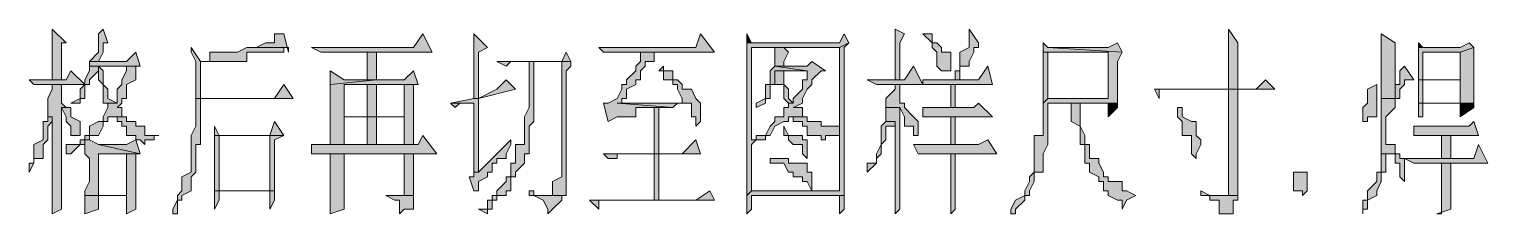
# Model space of a CAD drawing. Header units: millimetres. Extents: x 20 to 821, y 1 to 1134.
# Drawn here: x 710.1 to 766.8, y 540 to 547.2 of the extents above; entities that cross this region are included whole.
import ezdxf

# ---------------------------------------------------------------- set-up
doc = ezdxf.new("R2010")
doc.units = ezdxf.units.MM
doc.layers.add('1', color=7, linetype='Continuous')

msp = doc.modelspace()

# ---------------------------------------------------------------- hatches: boundary and pattern name
h = msp.add_hatch(color=0)
h.dxf.hatch_style = 2
h.paths.add_polyline_path([(711, 547.161732), (711, 545.181732), (711.36, 545.181732), (711.36, 546.621732), (711.54, 546.621732)])
h = msp.add_hatch(color=0)
h.dxf.hatch_style = 2
h.paths.add_polyline_path([(712.98, 547.161732), (712.8, 546.981732), (712.8, 546.261732), (712.44, 545.901732), (712.8, 545.901732), (712.98, 546.261732), (712.98, 546.621732), (713.16, 546.621732)])
h = msp.add_hatch(color=0)
h.dxf.hatch_style = 2
h.paths.add_polyline_path([(743.76, 547.161732), (743.76, 545.181732), (743.94, 545.181732), (743.94, 546.621732), (744.12, 546.981732)])
h = msp.add_hatch(color=0)
h.dxf.hatch_style = 2
h.paths.add_polyline_path([(746.64, 547.161732), (746.64, 546.441732), (746.28, 546.261732), (746.28, 545.541732), (746.1, 545.541732), (746.1, 545.181732), (746.28, 545.181732), (746.28, 545.721732), (746.64, 545.721732), (746.64, 545.901732), (746.82, 546.261732), (746.82, 546.441732), (747, 546.441732), (747, 546.621732)])
h = msp.add_hatch(color=0)
h.dxf.hatch_style = 2
h.paths.add_polyline_path([(756.72, 547.161732), (756.72, 544.821732), (757.08, 544.821732), (757.08, 546.621732)])
h = msp.add_hatch(color=0)
h.dxf.hatch_style = 2
h.paths.add_polyline_path([(720, 546.981732), (719.64, 546.981732), (719.64, 546.621732), (719.28, 546.621732), (718.92, 546.441732), (718.56, 546.441732), (720, 546.441732), (720.18, 546.441732), (720.18, 546.261732)])
h = msp.add_hatch(color=0)
h.dxf.hatch_style = 2
h.paths.add_polyline_path([(725.4, 546.981732), (725.04, 546.441732), (721.08, 546.441732), (721.44, 546.261732), (725.76, 546.261732)])
h = msp.add_hatch(color=0)
h.dxf.hatch_style = 2
h.paths.add_polyline_path([(727.38, 546.981732), (727.38, 544.461732), (727.56, 544.461732), (727.56, 546.261732), (727.92, 546.441732)])
h = msp.add_hatch(color=0)
h.dxf.hatch_style = 2
h.paths.add_polyline_path([(736.2, 546.981732), (736.02, 546.441732), (732.24, 546.441732), (732.42, 546.261732), (736.74, 546.261732)])
h = msp.add_hatch(color=0)
h.dxf.hatch_style = 2
h.paths.add_polyline_path([(738, 546.981732), (738, 546.621732), (738.18, 546.621732)])
h = msp.add_hatch(color=0)
h.dxf.hatch_style = 2
h.paths.add_polyline_path([(741.78, 546.981732), (741.6, 546.621732), (738, 546.621732), (738, 546.441732), (738, 540.681732), (738.18, 540.861732), (738.18, 542.661732), (738.36, 542.841732), (738.18, 542.841732), (738.18, 546.441732), (741.6, 546.441732), (741.96, 546.621732)])
h = msp.add_hatch(color=0)
h.dxf.hatch_style = 2
h.paths.add_polyline_path([(741.96, 546.621732), (741.6, 546.441732), (741.6, 540.861732), (738.18, 540.861732), (738, 540.681732), (738, 539.961732), (738.18, 540.141732), (738.18, 540.681732), (741.6, 540.681732), (741.78, 540.681732), (741.78, 540.861732), (741.78, 546.441732)])
h = msp.add_hatch(color=0)
h.dxf.hatch_style = 2
h.paths.add_polyline_path([(744.84, 546.981732), (745.2, 546.621732), (745.2, 546.441732), (745.38, 546.261732), (745.38, 545.721732), (745.56, 545.541732), (745.92, 545.541732), (745.92, 545.721732), (745.92, 546.261732), (745.56, 546.261732), (745.56, 546.441732), (745.38, 546.621732), (745.2, 546.621732), (745.2, 546.981732)])
h = msp.add_hatch(color=0)
h.dxf.hatch_style = 2
h.paths.add_polyline_path([(749.52, 546.621732), (749.52, 546.261732), (752.04, 546.261732), (752.04, 544.461732), (749.7, 544.461732), (749.52, 544.281732), (749.52, 543.021732), (749.16, 543.021732), (749.16, 541.581732), (748.98, 541.401732), (748.98, 541.221732), (748.8, 540.861732), (748.8, 540.681732), (748.44, 540.501732), (748.26, 540.141732), (748.26, 539.961732), (748.44, 539.961732), (748.44, 540.141732), (748.8, 540.501732), (748.8, 540.681732), (748.98, 540.681732), (748.98, 540.861732), (749.16, 541.221732), (749.16, 541.581732), (749.52, 541.581732), (749.52, 542.301732), (749.7, 542.661732), (749.7, 544.281732), (750.6, 544.281732), (752.4, 544.281732), (752.4, 544.461732), (752.4, 545.901732), (752.58, 546.261732), (749.7, 546.441732)])
h = msp.add_hatch(color=0)
h.dxf.hatch_style = 2
h.paths.add_polyline_path([(752.4, 546.621732), (752.04, 546.441732), (749.7, 546.441732), (752.58, 546.261732)])
h = msp.add_hatch(color=0)
h.dxf.hatch_style = 2
h.paths.add_polyline_path([(762.66, 546.981732), (762.66, 544.461732), (763.2, 544.461732), (763.2, 546.621732)])
h = msp.add_hatch(color=0)
h.dxf.hatch_style = 2
h.paths.add_polyline_path([(764.1, 546.621732), (764.1, 546.441732), (764.28, 546.441732)])
h = msp.add_hatch(color=0)
h.dxf.hatch_style = 2
h.paths.add_polyline_path([(766.08, 546.621732), (765.72, 546.441732), (764.1, 546.441732), (764.1, 546.261732), (764.1, 545.181732), (764.28, 545.181732), (764.28, 546.261732), (765.72, 546.261732), (766.26, 546.441732)])
h = msp.add_hatch(color=0)
h.dxf.hatch_style = 2
h.paths.add_polyline_path([(714.24, 546.261732), (713.88, 545.901732), (712.44, 545.901732), (712.44, 545.721732), (712.8, 545.721732), (712.8, 545.541732), (712.8, 545.181732), (712.98, 545.001732), (712.98, 544.281732), (713.52, 544.281732), (713.16, 544.461732), (713.16, 544.821732), (712.98, 545.001732), (712.98, 545.541732), (712.8, 545.721732), (713.88, 545.721732), (714.42, 545.721732)])
h = msp.add_hatch(color=0)
h.dxf.hatch_style = 2
h.paths.add_polyline_path([(716.4, 546.441732), (716.4, 546.261732), (716.58, 545.901732), (716.58, 544.461732), (716.76, 544.461732), (716.76, 545.901732), (717.12, 545.901732), (718.2, 545.901732), (716.76, 545.901732)])
h = msp.add_hatch(color=0)
h.dxf.hatch_style = 2
h.paths.add_polyline_path([(718.56, 546.441732), (718.2, 546.261732), (717.12, 546.261732), (717.12, 545.901732), (716.76, 545.901732), (718.2, 545.901732), (718.56, 545.901732), (718.56, 546.261732), (719.46, 546.261732), (719.64, 546.261732), (720, 546.261732), (720, 546.441732)])
h = msp.add_hatch(color=0)
h.dxf.hatch_style = 2
h.paths.add_polyline_path([(723.6, 546.261732), (723.24, 546.261732), (723.24, 545.181732), (722.34, 545.181732), (723.6, 545.181732)])
h = msp.add_hatch(color=0)
h.dxf.hatch_style = 2
h.paths.add_polyline_path([(730.98, 546.261732), (730.8, 545.901732), (728.28, 545.901732), (728.64, 545.721732), (728.82, 545.901732), (731.16, 545.901732)])
h = msp.add_hatch(color=0)
h.dxf.hatch_style = 2
h.paths.add_polyline_path([(734.4, 546.261732), (733.86, 546.261732), (733.86, 545.901732), (733.68, 545.721732), (733.68, 545.541732), (733.32, 545.181732), (733.32, 545.001732), (733.14, 545.001732), (733.14, 544.821732), (732.96, 544.461732), (732.6, 544.281732), (732.42, 544.281732), (732.6, 543.561732), (732.96, 543.741732), (733.68, 543.741732), (733.68, 544.101732), (735.12, 544.101732), (732.96, 544.281732), (733.14, 544.281732), (733.14, 544.461732), (733.32, 544.461732), (733.32, 544.821732), (733.68, 545.001732), (733.68, 545.181732), (733.86, 545.181732), (733.86, 545.541732), (734.04, 545.721732), (734.04, 545.901732), (734.4, 545.901732)])
h = msp.add_hatch(color=0)
h.dxf.hatch_style = 2
h.paths.add_polyline_path([(739.44, 546.441732), (739.08, 546.441732), (739.08, 546.261732), (739.08, 545.721732), (739.44, 545.721732), (739.44, 545.901732), (739.62, 546.261732)])
h = msp.add_hatch(color=0)
h.dxf.hatch_style = 2
h.paths.add_polyline_path([(749.52, 546.261732), (749.52, 544.281732), (749.7, 544.461732), (749.7, 546.261732), (752.04, 546.261732)])
h = msp.add_hatch(color=0)
h.dxf.hatch_style = 2
h.paths.add_polyline_path([(766.26, 546.441732), (765.72, 546.261732), (765.72, 545.181732), (764.28, 545.181732), (764.1, 545.181732), (765.72, 545.181732), (765.72, 544.281732), (764.28, 544.281732), (764.1, 544.281732), (764.1, 544.101732), (764.1, 543.741732), (764.28, 543.741732), (764.28, 544.281732), (765.72, 544.281732), (766.26, 544.281732), (766.26, 544.461732), (766.26, 545.901732), (766.26, 546.261732)])
h = msp.add_hatch(color=0)
h.dxf.hatch_style = 2
h.paths.add_polyline_path([(711.72, 545.541732), (711.54, 545.181732), (710.1, 545.181732), (710.28, 545.001732), (712.26, 545.001732)])
h = msp.add_hatch(color=0)
h.dxf.hatch_style = 2
h.paths.add_polyline_path([(714.42, 545.721732), (713.88, 545.721732), (713.88, 545.541732), (713.7, 545.181732), (713.7, 545.001732), (713.52, 544.821732), (713.52, 544.281732), (712.98, 544.281732), (713.16, 544.281732), (713.16, 544.101732), (712.98, 543.741732), (712.98, 543.561732), (712.8, 543.561732), (712.44, 543.381732), (712.44, 543.021732), (712.26, 543.021732), (712.26, 542.841732), (712.08, 542.841732), (712.08, 542.661732), (711.72, 542.661732), (711.54, 542.661732), (711.54, 542.301732), (711.72, 542.301732), (712.08, 542.661732), (712.26, 542.661732), (712.26, 542.841732), (712.44, 542.841732), (712.44, 543.021732), (712.8, 543.021732), (712.98, 543.381732), (712.98, 543.561732), (713.16, 543.561732), (713.16, 543.741732), (713.52, 543.741732), (713.7, 543.741732), (713.7, 544.101732), (713.52, 544.101732), (713.7, 544.281732), (713.7, 544.461732), (713.88, 544.461732), (713.88, 545.001732), (714.24, 545.181732), (714.24, 545.721732)])
h = msp.add_hatch(color=0)
h.dxf.hatch_style = 2
h.paths.add_polyline_path([(712.44, 545.721732), (712.44, 545.541732), (712.26, 545.181732), (712.26, 545.001732), (712.08, 544.821732), (712.08, 544.461732), (711.72, 544.281732), (712.08, 544.281732), (712.08, 544.461732), (712.26, 544.461732), (712.26, 544.821732), (712.26, 545.001732), (712.44, 545.001732), (712.44, 545.181732), (712.8, 545.541732), (712.8, 545.721732)])
h = msp.add_hatch(color=0)
h.dxf.hatch_style = 2
h.paths.add_polyline_path([(721.8, 545.541732), (721.8, 545.001732), (723.6, 545.181732), (722.34, 545.181732)])
h = msp.add_hatch(color=0)
h.dxf.hatch_style = 2
h.paths.add_polyline_path([(725.04, 545.541732), (724.68, 545.181732), (723.6, 545.181732), (721.8, 545.001732), (721.8, 542.661732), (722.34, 542.661732), (722.34, 543.741732), (723.24, 543.741732), (724.68, 543.741732), (722.34, 543.741732), (722.34, 545.001732), (723.24, 545.001732), (725.22, 545.001732)])
h = msp.add_hatch(color=0)
h.dxf.hatch_style = 2
h.paths.add_polyline_path([(729.72, 545.901732), (729.54, 545.901732), (729.54, 545.721732), (729.54, 544.101732), (729.36, 543.741732), (729.36, 542.661732), (729, 542.661732), (729, 542.121732), (729, 541.941732), (728.82, 541.941732), (728.82, 541.581732), (728.82, 541.401732), (728.64, 541.401732), (728.64, 541.221732), (728.28, 540.861732), (728.28, 540.681732), (728.1, 540.681732), (728.1, 540.501732), (727.92, 540.501732), (727.92, 540.141732), (727.56, 540.141732), (727.92, 539.961732), (727.92, 540.141732), (728.1, 540.141732), (728.1, 540.501732), (728.28, 540.501732), (728.28, 540.681732), (728.64, 540.681732), (728.64, 540.861732), (728.82, 540.861732), (728.82, 541.401732), (729, 541.401732), (729, 541.581732), (729.36, 541.941732), (729.36, 542.301732), (729.54, 542.301732), (729.54, 543.381732), (729.72, 543.561732)])
h = msp.add_hatch(color=0)
h.dxf.hatch_style = 2
h.paths.add_polyline_path([(731.16, 545.901732), (730.8, 545.901732), (730.8, 545.721732), (730.8, 541.941732), (730.8, 541.581732), (730.8, 541.401732), (730.44, 541.221732), (730.44, 540.681732), (730.26, 540.681732), (730.98, 540.681732), (730.98, 540.861732), (730.98, 545.541732), (731.16, 545.721732)])
h = msp.add_hatch(color=0)
h.dxf.hatch_style = 2
h.paths.add_polyline_path([(734.76, 545.721732), (734.58, 545.541732), (734.76, 545.541732), (734.76, 545.181732), (735.12, 545.181732), (735.12, 545.001732), (735.3, 545.001732), (735.3, 544.821732), (735.48, 544.461732), (735.48, 544.281732), (735.3, 544.281732), (734.04, 544.281732), (735.84, 544.281732), (735.84, 544.101732), (735.84, 543.741732), (736.02, 543.741732), (736.02, 543.381732), (736.2, 543.561732), (736.2, 544.281732), (736.02, 544.461732), (735.84, 544.821732), (735.48, 544.821732), (735.48, 545.001732), (735.3, 545.181732), (735.12, 545.181732), (735.12, 545.541732), (734.76, 545.541732)])
h = msp.add_hatch(color=0)
h.dxf.hatch_style = 2
h.paths.add_polyline_path([(740.52, 545.901732), (740.34, 545.721732), (739.08, 545.721732), (740.34, 545.541732), (740.34, 545.181732), (740.16, 545.181732), (740.16, 544.821732), (739.8, 544.461732), (739.8, 544.281732), (739.62, 544.281732), (739.62, 544.101732), (739.44, 544.101732), (739.44, 543.741732), (739.08, 543.741732), (739.08, 543.561732), (738.9, 543.381732), (738.72, 543.021732), (738.36, 543.021732), (738.36, 542.841732), (738.18, 542.841732), (738.36, 542.841732), (738.72, 542.841732), (738.72, 543.021732), (738.9, 543.021732), (739.08, 543.381732), (739.44, 543.561732), (739.62, 543.561732), (739.62, 543.741732), (740.16, 543.741732), (740.16, 544.101732), (739.8, 544.101732), (740.16, 544.281732), (740.16, 544.461732), (740.34, 544.821732), (740.52, 545.001732), (740.52, 545.181732), (740.88, 545.541732), (741.06, 545.541732)])
h = msp.add_hatch(color=0)
h.dxf.hatch_style = 2
h.paths.add_polyline_path([(739.08, 545.721732), (738.9, 545.541732), (738.9, 545.001732), (738.72, 545.001732), (738.72, 544.461732), (738.36, 544.281732), (738.36, 544.101732), (738.72, 544.281732), (738.72, 544.461732), (738.9, 544.461732), (738.9, 545.001732), (739.08, 545.001732), (739.08, 545.541732), (739.44, 545.541732), (740.34, 545.541732)])
h = msp.add_hatch(color=0)
h.dxf.hatch_style = 2
h.paths.add_polyline_path([(739.44, 545.541732), (739.08, 545.541732), (739.08, 545.181732), (739.08, 545.001732), (739.44, 545.001732), (739.44, 544.461732), (739.62, 544.281732), (739.8, 544.281732), (739.62, 544.461732), (739.62, 544.821732), (739.44, 545.001732)])
h = msp.add_hatch(color=0)
h.dxf.hatch_style = 2
h.paths.add_polyline_path([(744.48, 545.721732), (744.12, 545.181732), (742.68, 545.181732), (743.04, 545.001732), (744.84, 545.001732)])
h = msp.add_hatch(color=0)
h.dxf.hatch_style = 2
h.paths.add_polyline_path([(747.36, 545.721732), (747, 545.181732), (744.84, 545.181732), (744.84, 545.001732), (747.54, 545.001732)])
h = msp.add_hatch(color=0)
h.dxf.hatch_style = 2
h.paths.add_polyline_path([(763.56, 545.721732), (763.38, 545.541732), (763.38, 545.001732), (763.2, 545.001732), (763.2, 544.461732), (762.66, 544.461732), (762.66, 542.301732), (762.84, 542.301732), (763.2, 542.301732), (763.2, 542.121732), (763.2, 541.941732), (763.38, 541.941732), (763.38, 541.401732), (763.56, 541.221732), (763.56, 542.121732), (763.38, 542.121732), (763.38, 542.301732), (763.2, 542.301732), (763.2, 542.661732), (762.84, 542.661732), (762.84, 543.741732), (763.2, 544.101732), (763.2, 544.461732), (763.38, 544.461732), (763.38, 544.821732), (763.56, 545.001732), (763.56, 545.181732), (763.92, 545.181732)])
h = msp.add_hatch(color=0)
h.dxf.hatch_style = 2
h.paths.add_polyline_path([(711.36, 545.001732), (711, 545.001732), (711, 544.821732), (710.82, 544.461732), (710.82, 543.741732), (711, 543.741732), (711, 540.861732), (711, 539.961732), (711.36, 540.141732), (711.36, 544.101732), (711.54, 544.101732), (711.36, 544.281732)])
h = msp.add_hatch(color=0)
h.dxf.hatch_style = 2
h.paths.add_polyline_path([(720, 545.001732), (719.64, 544.461732), (716.58, 544.461732), (716.58, 544.281732), (716.58, 543.381732), (716.4, 543.021732), (716.4, 541.581732), (716.04, 541.401732), (716.04, 541.221732), (716.04, 540.861732), (715.86, 540.681732), (715.86, 540.501732), (715.68, 540.141732), (715.68, 539.961732), (715.86, 539.961732), (715.86, 540.501732), (716.04, 540.501732), (716.04, 540.681732), (716.4, 540.861732), (716.4, 541.401732), (716.58, 541.581732), (716.58, 542.661732), (716.76, 542.661732), (716.76, 544.461732), (720.36, 544.461732)])
h = msp.add_hatch(color=0)
h.dxf.hatch_style = 2
h.paths.add_polyline_path([(725.22, 545.001732), (724.68, 545.001732), (724.68, 543.741732), (722.34, 543.741732), (724.68, 543.741732), (724.68, 542.661732), (723.6, 542.661732), (721.8, 542.661732), (725.04, 542.661732), (725.04, 545.001732)])
h = msp.add_hatch(color=0)
h.dxf.hatch_style = 2
h.paths.add_polyline_path([(723.24, 543.741732), (723.6, 543.741732), (723.6, 545.001732), (723.24, 545.001732)])
h = msp.add_hatch(color=0)
h.dxf.hatch_style = 2
h.paths.add_polyline_path([(728.64, 545.181732), (728.28, 544.821732), (727.56, 544.461732), (727.38, 544.461732), (726.48, 544.281732), (727.38, 544.281732), (727.38, 541.941732), (727.38, 541.581732), (727.56, 541.581732), (727.56, 544.461732), (729, 544.821732)])
h = msp.add_hatch(color=0)
h.dxf.hatch_style = 2
h.paths.add_polyline_path([(743.94, 545.001732), (743.76, 545.001732), (743.76, 544.821732), (743.4, 544.461732), (743.4, 544.101732), (743.94, 544.101732), (744.12, 543.741732), (744.12, 543.381732), (744.48, 543.381732), (744.48, 543.021732), (744.66, 543.021732), (744.66, 543.561732), (744.48, 543.741732), (744.12, 544.101732), (744.12, 544.281732), (743.94, 544.281732)])
h = msp.add_hatch(color=0)
h.dxf.hatch_style = 2
h.paths.add_polyline_path([(745.92, 544.101732), (746.1, 544.101732), (746.1, 545.001732), (745.92, 545.001732)])
h = msp.add_hatch(color=0)
h.dxf.hatch_style = 2
h.paths.add_polyline_path([(758.16, 545.181732), (757.8, 544.821732), (753.84, 544.821732), (754.02, 544.461732), (754.02, 544.821732), (754.2, 544.821732), (758.52, 544.821732)])
h = msp.add_hatch(color=0)
h.dxf.hatch_style = 2
h.paths.add_polyline_path([(762.48, 545.001732), (762.12, 544.821732), (762.12, 544.281732), (761.94, 544.101732), (761.94, 543.561732), (762.12, 543.561732), (762.12, 543.741732), (762.48, 543.741732)])
h = msp.add_hatch(color=0)
h.dxf.hatch_style = 2
h.paths.add_polyline_path([(764.1, 545.181732), (764.1, 544.281732), (764.28, 544.281732), (764.28, 545.181732), (765.72, 545.181732)])
h = msp.add_hatch(color=0)
h.dxf.hatch_style = 2
h.paths.add_polyline_path([(757.08, 544.821732), (756.72, 544.821732), (756.72, 541.221732), (756.72, 540.681732), (756.36, 540.681732), (757.08, 540.681732)])
h = msp.add_hatch(color=0)
h.dxf.hatch_style = 2
h.paths.add_polyline_path([(711.54, 544.101732), (711.36, 544.101732), (711.54, 543.741732), (711.54, 543.561732), (711.72, 543.381732), (711.72, 543.021732), (712.08, 543.021732), (712.08, 543.561732), (711.72, 543.741732), (711.72, 544.101732)])
h = msp.add_hatch(color=0)
h.dxf.hatch_style = 2
h.paths.add_polyline_path([(726.48, 544.281732), (726.66, 544.101732), (726.84, 544.281732), (727.38, 544.281732)])
h = msp.add_hatch(color=0)
h.dxf.hatch_style = 2
h.paths.add_polyline_path([(734.04, 544.281732), (732.96, 544.281732), (735.12, 544.101732), (735.3, 544.281732), (735.84, 544.281732)])
h = msp.add_hatch(color=0)
h.dxf.hatch_style = 2
h.paths.add_polyline_path([(734.4, 542.301732), (734.58, 542.301732), (734.58, 544.101732), (734.4, 544.101732)])
h = msp.add_hatch(color=0)
h.dxf.hatch_style = 2
h.paths.add_polyline_path([(743.4, 544.101732), (743.4, 543.561732), (743.76, 543.561732), (743.76, 539.961732), (743.94, 540.141732), (743.94, 544.101732)])
h = msp.add_hatch(color=0)
h.dxf.hatch_style = 2
h.paths.add_polyline_path([(747, 544.281732), (746.82, 544.101732), (744.84, 544.101732), (744.84, 543.741732), (747.54, 543.741732)])
h = msp.add_hatch(color=0)
h.dxf.hatch_style = 2
h.paths.add_polyline_path([(750.96, 544.281732), (750.6, 544.281732), (750.6, 544.101732), (750.6, 543.561732), (750.96, 543.381732), (750.96, 542.661732), (751.14, 542.661732), (751.14, 541.941732), (751.32, 541.941732), (751.32, 541.581732), (751.68, 541.401732), (751.68, 541.221732), (751.86, 541.221732), (751.86, 540.861732), (752.04, 540.861732), (752.04, 540.681732), (752.4, 540.501732), (752.58, 540.501732), (752.58, 540.141732), (752.76, 540.501732), (753.12, 540.681732), (752.76, 540.861732), (752.58, 540.861732), (752.58, 541.221732), (752.04, 541.221732), (752.04, 541.401732), (751.86, 541.401732), (751.86, 541.581732), (751.68, 541.941732), (751.68, 542.121732), (751.32, 542.121732), (751.32, 542.661732), (751.14, 542.661732), (751.14, 543.021732), (750.96, 543.381732)])
h = msp.add_hatch(color=0)
h.dxf.hatch_style = 2
h.paths.add_polyline_path([(752.4, 544.281732), (752.04, 544.281732), (752.04, 543.741732), (752.4, 544.101732)])
h = msp.add_hatch(color=0)
h.dxf.hatch_style = 2
h.paths.add_polyline_path([(754.74, 544.101732), (754.74, 543.741732), (754.92, 543.561732), (754.92, 543.021732), (755.28, 543.021732), (755.28, 542.301732), (755.46, 542.121732), (755.46, 542.301732), (755.64, 542.661732), (755.64, 542.841732), (755.46, 543.021732), (755.46, 543.561732), (755.28, 543.561732), (754.92, 543.741732), (754.92, 544.101732)])
h = msp.add_hatch(color=0)
h.dxf.hatch_style = 2
h.paths.add_polyline_path([(766.26, 544.281732), (765.72, 544.281732), (765.72, 543.741732), (766.26, 544.101732)])
h = msp.add_hatch(color=0)
h.dxf.hatch_style = 2
h.paths.add_polyline_path([(710.82, 543.741732), (710.82, 543.561732), (710.64, 543.561732), (710.64, 542.841732), (710.28, 542.661732), (710.28, 541.941732), (710.1, 541.941732), (710.1, 541.581732), (710.28, 541.941732), (710.28, 542.121732), (710.64, 542.121732), (710.64, 542.661732), (710.82, 542.841732), (710.82, 543.021732), (710.82, 543.381732), (711, 543.561732), (711, 543.741732)])
h = msp.add_hatch(color=0)
h.dxf.hatch_style = 2
h.paths.add_polyline_path([(713.7, 543.741732), (713.52, 543.741732), (713.52, 543.561732), (713.7, 543.561732), (713.7, 543.381732), (713.88, 543.381732), (713.88, 543.021732), (714.24, 543.021732), (714.24, 542.841732), (714.42, 542.841732), (714.6, 542.661732), (714.6, 542.841732), (714.96, 542.841732), (714.96, 543.021732), (715.14, 543.021732), (714.6, 543.021732), (714.6, 543.381732), (714.42, 543.381732), (714.24, 543.381732), (714.24, 543.561732), (713.88, 543.561732), (713.88, 543.741732)])
h = msp.add_hatch(color=0)
h.dxf.hatch_style = 2
h.paths.add_polyline_path([(717.3, 543.381732), (717.3, 543.021732), (719.46, 543.021732), (719.46, 540.861732), (717.48, 540.861732), (717.3, 540.861732), (717.3, 540.681732), (717.3, 540.141732), (717.48, 540.501732), (717.48, 540.861732), (719.46, 540.861732), (719.64, 540.861732), (719.64, 541.221732), (719.64, 542.841732), (720, 543.021732), (717.48, 543.021732)])
h = msp.add_hatch(color=0)
h.dxf.hatch_style = 2
h.paths.add_polyline_path([(719.64, 543.561732), (719.46, 543.021732), (717.48, 543.021732), (720, 543.021732)])
h = msp.add_hatch(color=0)
h.dxf.hatch_style = 2
h.paths.add_polyline_path([(723.24, 542.661732), (723.6, 542.661732), (723.6, 543.741732), (723.24, 543.741732)])
h = msp.add_hatch(color=0)
h.dxf.hatch_style = 2
h.paths.add_polyline_path([(739.44, 543.381732), (739.44, 543.021732), (739.62, 543.021732), (739.62, 542.841732), (739.8, 542.661732), (740.16, 542.661732), (740.16, 542.301732), (740.34, 542.121732), (740.34, 542.841732), (740.16, 542.841732), (740.16, 543.021732), (739.8, 543.021732), (739.62, 543.021732)])
h = msp.add_hatch(color=0)
h.dxf.hatch_style = 2
h.paths.add_polyline_path([(740.16, 543.741732), (739.8, 543.741732), (739.8, 543.561732), (740.16, 543.561732), (740.16, 543.381732), (740.34, 543.381732), (740.34, 543.021732), (740.88, 543.021732), (740.88, 542.841732), (741.06, 542.841732), (741.06, 543.021732), (741.6, 543.021732), (741.6, 543.381732), (740.88, 543.381732), (740.88, 543.561732), (740.34, 543.561732), (740.34, 543.741732)])
h = msp.add_hatch(color=0)
h.dxf.hatch_style = 2
h.paths.add_polyline_path([(743.4, 543.561732), (743.22, 543.381732), (743.22, 542.661732), (743.04, 542.301732), (743.04, 541.941732), (742.68, 541.941732), (742.68, 541.581732), (743.04, 541.941732), (743.04, 542.121732), (743.22, 542.301732), (743.22, 542.661732), (743.4, 542.841732), (743.4, 543.381732), (743.76, 543.381732), (743.76, 543.561732)])
h = msp.add_hatch(color=0)
h.dxf.hatch_style = 2
h.paths.add_polyline_path([(745.92, 542.661732), (746.1, 542.661732), (746.1, 543.741732), (745.92, 543.741732)])
h = msp.add_hatch(color=0)
h.dxf.hatch_style = 2
h.paths.add_polyline_path([(766.26, 543.561732), (766.08, 543.381732), (763.92, 543.381732), (763.92, 543.021732), (766.44, 543.021732)])
h = msp.add_hatch(color=0)
h.dxf.hatch_style = 2
h.paths.add_polyline_path([(712.44, 542.841732), (712.26, 542.841732), (712.26, 542.661732), (712.26, 542.301732), (712.44, 542.121732), (712.44, 541.221732), (712.26, 540.861732), (712.26, 540.681732), (712.8, 540.681732), (712.8, 542.301732), (713.88, 542.301732), (714.42, 542.301732), (712.8, 542.661732)])
h = msp.add_hatch(color=0)
h.dxf.hatch_style = 2
h.paths.add_polyline_path([(714.24, 542.841732), (713.88, 542.661732), (712.8, 542.661732), (714.42, 542.301732)])
h = msp.add_hatch(color=0)
h.dxf.hatch_style = 2
h.paths.add_polyline_path([(717.3, 543.021732), (717.3, 540.861732), (717.48, 540.861732), (717.48, 543.021732), (719.46, 543.021732)])
h = msp.add_hatch(color=0)
h.dxf.hatch_style = 2
h.paths.add_polyline_path([(725.4, 543.021732), (725.22, 542.661732), (721.08, 542.661732), (721.08, 542.301732), (725.94, 542.301732)])
h = msp.add_hatch(color=0)
h.dxf.hatch_style = 2
h.paths.add_polyline_path([(728.82, 542.841732), (727.56, 541.581732), (727.38, 541.581732), (727.38, 541.401732), (727.2, 541.401732), (727.38, 540.861732), (727.56, 540.861732), (727.56, 541.221732), (727.92, 541.401732), (727.92, 541.581732), (728.1, 541.581732), (728.1, 541.941732), (728.28, 541.941732), (728.28, 542.121732), (728.64, 542.121732), (728.64, 542.301732), (728.82, 542.661732)])
h = msp.add_hatch(color=0)
h.dxf.hatch_style = 2
h.paths.add_polyline_path([(736.02, 542.841732), (735.48, 542.301732), (732.42, 542.301732), (732.6, 542.121732), (732.96, 542.121732), (732.96, 542.301732), (736.2, 542.301732)])
h = msp.add_hatch(color=0)
h.dxf.hatch_style = 2
h.paths.add_polyline_path([(747.36, 542.841732), (747, 542.661732), (744.48, 542.661732), (744.66, 542.301732), (747.72, 542.301732)])
h = msp.add_hatch(color=0)
h.dxf.hatch_style = 2
h.paths.add_polyline_path([(766.44, 542.661732), (766.26, 542.121732), (763.56, 542.121732), (763.92, 541.941732), (766.8, 541.941732)])
h = msp.add_hatch(color=0)
h.dxf.hatch_style = 2
h.paths.add_polyline_path([(765, 542.121732), (765.36, 542.121732), (765.36, 543.021732), (765, 543.021732)])
h = msp.add_hatch(color=0)
h.dxf.hatch_style = 2
h.paths.add_polyline_path([(714.42, 542.301732), (713.88, 542.301732), (713.88, 540.681732), (712.26, 540.681732), (713.88, 540.681732), (713.88, 539.961732), (714.24, 540.141732), (714.24, 542.301732)])
h = msp.add_hatch(color=0)
h.dxf.hatch_style = 2
h.paths.add_polyline_path([(722.34, 542.301732), (721.8, 542.301732), (721.8, 541.221732), (721.8, 539.961732), (722.34, 540.141732)])
h = msp.add_hatch(color=0)
h.dxf.hatch_style = 2
h.paths.add_polyline_path([(725.04, 542.301732), (724.68, 542.301732), (724.68, 540.861732), (724.68, 540.681732), (724.5, 540.681732), (725.04, 540.681732), (725.04, 540.861732)])
h = msp.add_hatch(color=0)
h.dxf.hatch_style = 2
h.paths.add_polyline_path([(734.4, 540.501732), (734.58, 540.501732), (734.58, 542.301732), (734.4, 542.301732)])
h = msp.add_hatch(color=0)
h.dxf.hatch_style = 2
h.paths.add_polyline_path([(738.9, 542.121732), (738.9, 541.941732), (739.08, 541.941732), (739.44, 541.941732), (739.62, 541.581732), (739.8, 541.581732), (739.8, 541.401732), (740.16, 541.401732), (740.16, 541.221732), (740.34, 541.221732), (740.52, 540.861732), (740.52, 541.581732), (740.34, 541.581732), (740.34, 541.941732), (740.16, 541.941732), (739.62, 541.941732), (739.62, 542.121732)])
h = msp.add_hatch(color=0)
h.dxf.hatch_style = 2
h.paths.add_polyline_path([(746.1, 542.301732), (745.92, 542.301732), (745.92, 542.121732), (745.92, 539.961732), (746.1, 540.141732), (746.1, 541.401732)])
h = msp.add_hatch(color=0)
h.dxf.hatch_style = 2
h.paths.add_polyline_path([(762.66, 542.301732), (762.66, 541.581732), (762.48, 541.581732), (762.48, 541.221732), (762.12, 540.861732), (762.12, 540.501732), (761.94, 540.501732), (761.94, 539.961732), (761.94, 540.141732), (762.12, 540.141732), (762.12, 540.501732), (762.48, 540.681732), (762.48, 540.861732), (762.66, 541.221732), (762.66, 541.581732), (762.84, 541.581732), (762.84, 542.301732)])
h = msp.add_hatch(color=0)
h.dxf.hatch_style = 2
h.paths.add_polyline_path([(759.6, 540.681732), (759.6, 540.861732), (759.24, 540.861732), (759.24, 541.581732), (759.6, 541.581732), (759.78, 541.581732), (759.78, 541.401732), (759.78, 540.861732)])
h = msp.add_hatch(color=0)
h.dxf.hatch_style = 2
h.paths.add_polyline_path([(765.36, 541.941732), (765, 541.941732), (765, 541.581732), (765, 539.961732), (764.82, 539.961732), (765.36, 540.141732)])
h = msp.add_hatch(color=0)
h.dxf.hatch_style = 2
h.paths.add_polyline_path([(712.26, 540.681732), (712.26, 539.961732), (712.8, 540.141732), (712.8, 540.681732), (713.88, 540.681732)])
h = msp.add_hatch(color=0)
h.dxf.hatch_style = 2
h.paths.add_polyline_path([(719.64, 540.861732), (719.46, 540.861732), (719.46, 540.141732), (719.64, 540.501732)])
h = msp.add_hatch(color=0)
h.dxf.hatch_style = 2
h.paths.add_polyline_path([(723.96, 540.681732), (724.32, 540.501732), (724.5, 540.501732), (724.5, 540.141732), (724.5, 539.961732), (724.68, 540.141732), (725.04, 540.141732), (725.04, 540.501732), (725.04, 540.681732), (724.5, 540.681732)])
h = msp.add_hatch(color=0)
h.dxf.hatch_style = 2
h.paths.add_polyline_path([(729.54, 540.861732), (729.54, 540.681732), (729.72, 540.681732), (730.08, 540.501732), (730.26, 540.141732), (730.26, 539.961732), (730.44, 540.141732), (730.8, 540.501732), (730.8, 540.681732), (730.26, 540.681732), (729.72, 540.681732), (729.72, 540.861732)])
h = msp.add_hatch(color=0)
h.dxf.hatch_style = 2
h.paths.add_polyline_path([(736.56, 540.861732), (736.02, 540.501732), (731.88, 540.501732), (732.24, 540.141732), (732.24, 540.501732), (732.42, 540.501732), (736.74, 540.501732)])
h = msp.add_hatch(color=0)
h.dxf.hatch_style = 2
h.paths.add_polyline_path([(741.78, 540.681732), (741.6, 540.681732), (741.6, 539.961732), (741.78, 540.141732)])
h = msp.add_hatch(color=0)
h.dxf.hatch_style = 2
h.paths.add_polyline_path([(755.64, 540.861732), (755.64, 540.681732), (756, 540.681732), (756, 540.501732), (756.18, 540.501732), (756.36, 540.501732), (756.36, 540.141732), (756.36, 539.961732), (756.72, 539.961732), (756.9, 539.961732), (756.9, 540.141732), (756.9, 540.501732), (757.08, 540.501732), (757.08, 540.681732), (756.36, 540.681732), (756, 540.681732)])

# ---------------------------------------------------------------- linework, layer by layer
at = {"layer": '1', "color": 0, "lineweight": 5}
for points in [[(711, 547.161732), (711, 545.181732), (711.36, 545.181732), (711.36, 546.621732), (711.54, 546.621732), (711, 547.161732)], [(712.98, 547.161732), (712.8, 546.981732), (712.8, 546.261732), (712.44, 545.901732), (712.8, 545.901732), (712.98, 546.261732), (712.98, 546.621732), (713.16, 546.621732), (712.98, 547.161732)], [(743.76, 547.161732), (743.76, 545.181732), (743.94, 545.181732), (743.94, 546.621732), (744.12, 546.981732), (743.76, 547.161732)], [(746.64, 547.161732), (746.64, 546.441732), (746.28, 546.261732), (746.28, 545.541732), (746.1, 545.541732), (746.1, 545.181732), (746.28, 545.181732), (746.28, 545.721732), (746.64, 545.721732), (746.64, 545.901732), (746.82, 546.261732), (746.82, 546.441732), (747, 546.441732), (747, 546.621732), (747, 546.621732), (746.64, 547.161732)], [(756.72, 547.161732), (756.72, 544.821732), (757.08, 544.821732), (757.08, 546.621732), (756.72, 547.161732)], [(720, 546.981732), (719.64, 546.981732), (719.64, 546.621732), (719.28, 546.621732), (718.92, 546.441732), (718.56, 546.441732), (720, 546.441732), (720.18, 546.441732), (720.18, 546.261732), (720, 546.981732)], [(725.4, 546.981732), (725.04, 546.441732), (721.08, 546.441732), (721.44, 546.261732), (725.76, 546.261732), (725.4, 546.981732)], [(727.38, 546.981732), (727.38, 544.461732), (727.56, 544.461732), (727.56, 546.261732), (727.92, 546.441732), (727.38, 546.981732)], [(736.2, 546.981732), (736.02, 546.441732), (732.24, 546.441732), (732.42, 546.261732), (736.74, 546.261732), (736.2, 546.981732)], [(738, 546.981732), (738, 546.621732), (738.18, 546.621732), (738, 546.981732)], [(741.78, 546.981732), (741.6, 546.621732), (738, 546.621732), (738, 546.441732), (738, 540.681732), (738.18, 540.861732), (738.18, 542.661732), (738.36, 542.841732), (738.18, 542.841732), (738.18, 546.441732), (741.6, 546.441732), (741.96, 546.621732), (741.78, 546.981732)], [(741.96, 546.621732), (741.6, 546.441732), (741.6, 540.861732), (738.18, 540.861732), (738, 540.681732), (738, 539.961732), (738.18, 540.141732), (738.18, 540.681732), (741.6, 540.681732), (741.78, 540.681732), (741.78, 540.861732), (741.78, 546.441732), (741.96, 546.621732)], [(744.84, 546.981732), (745.2, 546.621732), (745.2, 546.441732), (745.38, 546.261732), (745.38, 545.721732), (745.56, 545.541732), (745.92, 545.541732), (745.92, 545.721732), (745.92, 546.261732), (745.56, 546.261732), (745.56, 546.441732), (745.38, 546.621732), (745.2, 546.621732), (745.2, 546.981732), (744.84, 546.981732)], [(749.52, 546.621732), (749.52, 546.261732), (752.04, 546.261732), (752.04, 544.461732), (749.7, 544.461732), (749.52, 544.281732), (749.52, 543.021732), (749.16, 543.021732), (749.16, 541.581732), (748.98, 541.401732), (748.98, 541.221732), (748.8, 540.861732), (748.8, 540.681732), (748.44, 540.501732), (748.26, 540.141732), (748.26, 539.961732), (748.44, 539.961732), (748.44, 540.141732), (748.8, 540.501732), (748.8, 540.681732), (748.98, 540.681732), (748.98, 540.861732), (749.16, 541.221732), (749.16, 541.581732), (749.52, 541.581732), (749.52, 542.301732), (749.7, 542.661732), (749.7, 544.281732), (750.6, 544.281732), (752.4, 544.281732), (752.4, 544.461732), (752.4, 545.901732), (752.58, 546.261732), (749.7, 546.441732), (749.52, 546.621732)], [(752.4, 546.621732), (752.04, 546.441732), (749.7, 546.441732), (752.58, 546.261732), (752.4, 546.621732)], [(762.66, 546.981732), (762.66, 544.461732), (763.2, 544.461732), (763.2, 546.621732), (762.66, 546.981732)], [(764.1, 546.621732), (764.1, 546.441732), (764.28, 546.441732), (764.1, 546.621732)], [(766.08, 546.621732), (765.72, 546.441732), (764.1, 546.441732), (764.1, 546.261732), (764.1, 545.181732), (764.28, 545.181732), (764.28, 546.261732), (765.72, 546.261732), (766.26, 546.441732), (766.08, 546.621732)], [(714.24, 546.261732), (713.88, 545.901732), (712.44, 545.901732), (712.44, 545.721732), (712.8, 545.721732), (712.8, 545.541732), (712.8, 545.181732), (712.98, 545.001732), (712.98, 544.281732), (713.52, 544.281732), (713.16, 544.461732), (713.16, 544.821732), (712.98, 545.001732), (712.98, 545.541732), (712.8, 545.721732), (713.88, 545.721732), (714.42, 545.721732), (714.24, 546.261732)], [(716.4, 546.441732), (716.4, 546.261732), (716.58, 545.901732), (716.58, 544.461732), (716.76, 544.461732), (716.76, 545.901732), (717.12, 545.901732), (718.2, 545.901732), (716.76, 545.901732), (716.4, 546.441732)], [(718.56, 546.441732), (718.2, 546.261732), (717.12, 546.261732), (717.12, 545.901732), (716.76, 545.901732), (718.2, 545.901732), (718.56, 545.901732), (718.56, 546.261732), (719.46, 546.261732), (719.64, 546.261732), (720, 546.261732), (720, 546.441732), (718.56, 546.441732)], [(723.6, 546.261732), (723.24, 546.261732), (723.24, 545.181732), (722.34, 545.181732), (723.6, 545.181732), (723.6, 546.261732)], [(730.98, 546.261732), (730.8, 545.901732), (728.28, 545.901732), (728.64, 545.721732), (728.82, 545.901732), (731.16, 545.901732), (730.98, 546.261732)], [(734.4, 546.261732), (733.86, 546.261732), (733.86, 545.901732), (733.68, 545.721732), (733.68, 545.541732), (733.32, 545.181732), (733.32, 545.001732), (733.14, 545.001732), (733.14, 544.821732), (732.96, 544.461732), (732.6, 544.281732), (732.42, 544.281732), (732.6, 543.561732), (732.96, 543.741732), (732.96, 543.741732), (733.68, 543.741732), (733.68, 544.101732), (735.12, 544.101732), (732.96, 544.281732), (733.14, 544.281732), (733.14, 544.461732), (733.32, 544.461732), (733.32, 544.821732), (733.68, 545.001732), (733.68, 545.181732), (733.86, 545.181732), (733.86, 545.541732), (734.04, 545.721732), (734.04, 545.901732), (734.4, 545.901732), (734.4, 546.261732)], [(739.44, 546.441732), (739.08, 546.441732), (739.08, 546.261732), (739.08, 545.721732), (739.44, 545.721732), (739.44, 545.901732), (739.62, 546.261732), (739.44, 546.441732)], [(749.52, 546.261732), (749.52, 544.281732), (749.7, 544.461732), (749.7, 546.261732), (752.04, 546.261732), (749.52, 546.261732)], [(766.26, 546.441732), (765.72, 546.261732), (765.72, 545.181732), (764.28, 545.181732), (764.1, 545.181732), (765.72, 545.181732), (765.72, 544.281732), (764.28, 544.281732), (764.1, 544.281732), (764.1, 544.101732), (764.1, 543.741732), (764.28, 543.741732), (764.28, 544.281732), (765.72, 544.281732), (766.26, 544.281732), (766.26, 544.461732), (766.26, 545.901732), (766.26, 546.261732), (766.26, 546.441732)], [(711.72, 545.541732), (711.54, 545.181732), (710.1, 545.181732), (710.28, 545.001732), (712.26, 545.001732), (711.72, 545.541732)], [(714.42, 545.721732), (713.88, 545.721732), (713.88, 545.541732), (713.7, 545.181732), (713.7, 545.001732), (713.52, 544.821732), (713.52, 544.281732), (712.98, 544.281732), (713.16, 544.281732), (713.16, 544.101732), (712.98, 543.741732), (712.98, 543.561732), (712.8, 543.561732), (712.44, 543.381732), (712.44, 543.021732), (712.26, 543.021732), (712.26, 542.841732), (712.08, 542.841732), (712.08, 542.661732), (711.72, 542.661732), (711.54, 542.661732), (711.54, 542.301732), (711.72, 542.301732), (712.08, 542.661732), (712.26, 542.661732), (712.26, 542.841732), (712.44, 542.841732), (712.44, 543.021732), (712.8, 543.021732), (712.98, 543.381732), (712.98, 543.561732), (713.16, 543.561732), (713.16, 543.741732), (713.52, 543.741732), (713.7, 543.741732), (713.7, 544.101732), (713.52, 544.101732), (713.7, 544.281732), (713.7, 544.461732), (713.88, 544.461732), (713.88, 545.001732), (714.24, 545.181732), (714.24, 545.721732), (714.42, 545.721732)], [(712.44, 545.721732), (712.44, 545.541732), (712.26, 545.181732), (712.26, 545.001732), (712.08, 544.821732), (712.08, 544.461732), (711.72, 544.281732), (712.08, 544.281732), (712.08, 544.461732), (712.26, 544.461732), (712.26, 544.821732), (712.26, 545.001732), (712.44, 545.001732), (712.44, 545.181732), (712.8, 545.541732), (712.8, 545.721732), (712.44, 545.721732)], [(721.8, 545.541732), (721.8, 545.001732), (723.6, 545.181732), (722.34, 545.181732), (721.8, 545.541732)], [(725.04, 545.541732), (724.68, 545.181732), (723.6, 545.181732), (721.8, 545.001732), (721.8, 542.661732), (722.34, 542.661732), (722.34, 543.741732), (723.24, 543.741732), (724.68, 543.741732), (722.34, 543.741732), (722.34, 545.001732), (723.24, 545.001732), (725.22, 545.001732), (725.04, 545.541732)], [(729.72, 545.901732), (729.54, 545.901732), (729.54, 545.721732), (729.54, 544.101732), (729.36, 543.741732), (729.36, 542.661732), (729, 542.661732), (729, 542.121732), (729, 541.941732), (728.82, 541.941732), (728.82, 541.581732), (728.82, 541.401732), (728.64, 541.401732), (728.64, 541.221732), (728.28, 540.861732), (728.28, 540.681732), (728.1, 540.681732), (728.1, 540.501732), (727.92, 540.501732), (727.92, 540.141732), (727.56, 540.141732), (727.92, 539.961732), (727.92, 540.141732), (728.1, 540.141732), (728.1, 540.501732), (728.28, 540.501732), (728.28, 540.681732), (728.64, 540.681732), (728.64, 540.861732), (728.82, 540.861732), (728.82, 541.401732), (729, 541.401732), (729, 541.581732), (729.36, 541.941732), (729.36, 542.301732), (729.54, 542.301732), (729.54, 543.381732), (729.72, 543.561732), (729.72, 545.901732)], [(731.16, 545.901732), (730.8, 545.901732), (730.8, 545.721732), (730.8, 541.941732), (730.8, 541.581732), (730.8, 541.401732), (730.44, 541.221732), (730.44, 540.681732), (730.26, 540.681732), (730.98, 540.681732), (730.98, 540.861732), (730.98, 545.541732), (731.16, 545.721732), (731.16, 545.901732)], [(734.76, 545.721732), (734.58, 545.541732), (734.76, 545.541732), (734.76, 545.181732), (735.12, 545.181732), (735.12, 545.001732), (735.3, 545.001732), (735.3, 544.821732), (735.48, 544.461732), (735.48, 544.281732), (735.3, 544.281732), (734.04, 544.281732), (735.84, 544.281732), (735.84, 544.101732), (735.84, 543.741732), (736.02, 543.741732), (736.02, 543.381732), (736.2, 543.561732), (736.2, 544.281732), (736.02, 544.461732), (735.84, 544.821732), (735.48, 544.821732), (735.48, 545.001732), (735.3, 545.181732), (735.12, 545.181732), (735.12, 545.541732), (734.76, 545.541732), (734.76, 545.721732)], [(740.52, 545.901732), (740.34, 545.721732), (739.08, 545.721732), (740.34, 545.541732), (740.34, 545.181732), (740.16, 545.181732), (740.16, 544.821732), (739.8, 544.461732), (739.8, 544.281732), (739.62, 544.281732), (739.62, 544.101732), (739.44, 544.101732), (739.44, 543.741732), (739.08, 543.741732), (739.08, 543.561732), (738.9, 543.381732), (738.72, 543.021732), (738.36, 543.021732), (738.36, 542.841732), (738.18, 542.841732), (738.36, 542.841732), (738.72, 542.841732), (738.72, 543.021732), (738.9, 543.021732), (739.08, 543.381732), (739.44, 543.561732), (739.62, 543.561732), (739.62, 543.741732), (740.16, 543.741732), (740.16, 544.101732), (739.8, 544.101732), (740.16, 544.281732), (740.16, 544.461732), (740.34, 544.821732), (740.52, 545.001732), (740.52, 545.181732), (740.88, 545.541732), (741.06, 545.541732), (740.52, 545.901732)], [(739.08, 545.721732), (738.9, 545.541732), (738.9, 545.001732), (738.72, 545.001732), (738.72, 544.461732), (738.36, 544.281732), (738.36, 544.101732), (738.72, 544.281732), (738.72, 544.461732), (738.9, 544.461732), (738.9, 545.001732), (739.08, 545.001732), (739.08, 545.541732), (739.44, 545.541732), (739.44, 545.541732), (740.34, 545.541732), (739.08, 545.721732)], [(739.44, 545.541732), (739.08, 545.541732), (739.08, 545.181732), (739.08, 545.001732), (739.44, 545.001732), (739.44, 544.461732), (739.62, 544.281732), (739.8, 544.281732), (739.62, 544.461732), (739.62, 544.821732), (739.44, 545.001732), (739.44, 545.541732)], [(744.48, 545.721732), (744.12, 545.181732), (742.68, 545.181732), (743.04, 545.001732), (744.84, 545.001732), (744.48, 545.721732)], [(747.36, 545.721732), (747, 545.181732), (744.84, 545.181732), (744.84, 545.001732), (747.54, 545.001732), (747.36, 545.721732)], [(763.56, 545.721732), (763.38, 545.541732), (763.38, 545.001732), (763.2, 545.001732), (763.2, 544.461732), (762.66, 544.461732), (762.66, 542.301732), (762.84, 542.301732), (763.2, 542.301732), (763.2, 542.121732), (763.2, 542.121732), (763.2, 541.941732), (763.38, 541.941732), (763.38, 541.401732), (763.56, 541.221732), (763.56, 542.121732), (763.38, 542.121732), (763.38, 542.301732), (763.2, 542.301732), (763.2, 542.661732), (762.84, 542.661732), (762.84, 543.741732), (763.2, 544.101732), (763.2, 544.461732), (763.38, 544.461732), (763.38, 544.821732), (763.56, 545.001732), (763.56, 545.181732), (763.92, 545.181732), (763.56, 545.721732)], [(711.36, 545.001732), (711, 545.001732), (711, 544.821732), (710.82, 544.461732), (710.82, 543.741732), (711, 543.741732), (711, 540.861732), (711, 540.861732), (711, 539.961732), (711.36, 540.141732), (711.36, 544.101732), (711.54, 544.101732), (711.36, 544.281732), (711.36, 545.001732)], [(720, 545.001732), (719.64, 544.461732), (716.58, 544.461732), (716.58, 544.281732), (716.58, 543.381732), (716.4, 543.021732), (716.4, 541.581732), (716.04, 541.401732), (716.04, 541.221732), (716.04, 541.221732), (716.04, 540.861732), (715.86, 540.681732), (715.86, 540.501732), (715.68, 540.141732), (715.68, 539.961732), (715.86, 539.961732), (715.86, 540.501732), (716.04, 540.501732), (716.04, 540.681732), (716.4, 540.861732), (716.4, 541.401732), (716.58, 541.581732), (716.58, 542.661732), (716.76, 542.661732), (716.76, 544.461732), (720.36, 544.461732), (720, 545.001732)], [(725.22, 545.001732), (724.68, 545.001732), (724.68, 543.741732), (722.34, 543.741732), (724.68, 543.741732), (724.68, 542.661732), (723.6, 542.661732), (721.8, 542.661732), (725.04, 542.661732), (725.04, 545.001732), (725.22, 545.001732)], [(723.24, 543.741732), (723.6, 543.741732), (723.6, 545.001732), (723.24, 545.001732), (723.24, 543.741732)], [(728.64, 545.181732), (728.28, 544.821732), (727.56, 544.461732), (727.38, 544.461732), (726.48, 544.281732), (727.38, 544.281732), (727.38, 541.941732), (727.38, 541.581732), (727.56, 541.581732), (727.56, 544.461732), (729, 544.821732), (728.64, 545.181732)], [(743.94, 545.001732), (743.76, 545.001732), (743.76, 544.821732), (743.4, 544.461732), (743.4, 544.101732), (743.94, 544.101732), (744.12, 543.741732), (744.12, 543.381732), (744.48, 543.381732), (744.48, 543.021732), (744.66, 543.021732), (744.66, 543.561732), (744.48, 543.741732), (744.12, 544.101732), (744.12, 544.281732), (743.94, 544.281732), (743.94, 545.001732)], [(745.92, 544.101732), (746.1, 544.101732), (746.1, 545.001732), (745.92, 545.001732), (745.92, 544.101732)], [(758.16, 545.181732), (757.8, 544.821732), (753.84, 544.821732), (754.02, 544.461732), (754.02, 544.821732), (754.2, 544.821732), (758.52, 544.821732), (758.16, 545.181732)], [(762.48, 545.001732), (762.12, 544.821732), (762.12, 544.281732), (761.94, 544.101732), (761.94, 543.561732), (762.12, 543.561732), (762.12, 543.741732), (762.48, 543.741732), (762.48, 545.001732)], [(764.1, 545.181732), (764.1, 544.281732), (764.28, 544.281732), (764.28, 545.181732), (765.72, 545.181732), (764.1, 545.181732)], [(757.08, 544.821732), (756.72, 544.821732), (756.72, 541.221732), (756.72, 540.681732), (756.36, 540.681732), (757.08, 540.681732), (757.08, 544.821732)], [(711.54, 544.101732), (711.36, 544.101732), (711.54, 543.741732), (711.54, 543.561732), (711.72, 543.381732), (711.72, 543.021732), (712.08, 543.021732), (712.08, 543.561732), (711.72, 543.741732), (711.72, 544.101732), (711.54, 544.101732)], [(726.48, 544.281732), (726.66, 544.101732), (726.84, 544.281732), (727.38, 544.281732), (726.48, 544.281732)], [(734.04, 544.281732), (732.96, 544.281732), (735.12, 544.101732), (735.3, 544.281732), (735.84, 544.281732), (734.04, 544.281732)], [(734.4, 542.301732), (734.58, 542.301732), (734.58, 544.101732), (734.4, 544.101732), (734.4, 542.301732)], [(743.4, 544.101732), (743.4, 543.561732), (743.76, 543.561732), (743.76, 539.961732), (743.76, 539.961732), (743.94, 540.141732), (743.94, 544.101732), (743.4, 544.101732)], [(747, 544.281732), (746.82, 544.101732), (744.84, 544.101732), (744.84, 543.741732), (747.54, 543.741732), (747, 544.281732)], [(750.96, 544.281732), (750.6, 544.281732), (750.6, 544.101732), (750.6, 543.561732), (750.96, 543.381732), (750.96, 542.661732), (751.14, 542.661732), (751.14, 541.941732), (751.32, 541.941732), (751.32, 541.581732), (751.68, 541.401732), (751.68, 541.221732), (751.86, 541.221732), (751.86, 540.861732), (751.86, 540.861732), (752.04, 540.861732), (752.04, 540.681732), (752.4, 540.501732), (752.58, 540.501732), (752.58, 540.141732), (752.76, 540.501732), (753.12, 540.681732), (752.76, 540.861732), (752.58, 540.861732), (752.58, 541.221732), (752.04, 541.221732), (752.04, 541.401732), (751.86, 541.401732), (751.86, 541.581732), (751.68, 541.941732), (751.68, 542.121732), (751.32, 542.121732), (751.32, 542.661732), (751.14, 542.661732), (751.14, 543.021732), (750.96, 543.381732), (750.96, 544.281732)], [(752.4, 544.281732), (752.04, 544.281732), (752.04, 543.741732), (752.4, 544.101732), (752.4, 544.281732)], [(754.74, 544.101732), (754.74, 543.741732), (754.92, 543.561732), (754.92, 543.021732), (755.28, 543.021732), (755.28, 542.301732), (755.46, 542.121732), (755.46, 542.301732), (755.64, 542.661732), (755.64, 542.841732), (755.46, 543.021732), (755.46, 543.561732), (755.28, 543.561732), (754.92, 543.741732), (754.92, 544.101732), (754.74, 544.101732)], [(766.26, 544.281732), (765.72, 544.281732), (765.72, 543.741732), (766.26, 544.101732), (766.26, 544.281732)], [(710.82, 543.741732), (710.82, 543.561732), (710.64, 543.561732), (710.64, 542.841732), (710.28, 542.661732), (710.28, 541.941732), (710.1, 541.941732), (710.1, 541.581732), (710.28, 541.941732), (710.28, 542.121732), (710.64, 542.121732), (710.64, 542.661732), (710.82, 542.841732), (710.82, 543.021732), (710.82, 543.021732), (710.82, 543.381732), (711, 543.561732), (711, 543.741732), (710.82, 543.741732)], [(713.7, 543.741732), (713.52, 543.741732), (713.52, 543.561732), (713.7, 543.561732), (713.7, 543.381732), (713.88, 543.381732), (713.88, 543.021732), (714.24, 543.021732), (714.24, 542.841732), (714.42, 542.841732), (714.6, 542.661732), (714.6, 542.841732), (714.96, 542.841732), (714.96, 543.021732), (715.14, 543.021732), (714.6, 543.021732), (714.6, 543.381732), (714.42, 543.381732), (714.24, 543.381732), (714.24, 543.561732), (713.88, 543.561732), (713.88, 543.741732), (713.7, 543.741732)], [(717.3, 543.381732), (717.3, 543.021732), (719.46, 543.021732), (719.46, 540.861732), (717.48, 540.861732), (717.3, 540.861732), (717.3, 540.681732), (717.3, 540.141732), (717.48, 540.501732), (717.48, 540.861732), (719.46, 540.861732), (719.64, 540.861732), (719.64, 541.221732), (719.64, 542.841732), (720, 543.021732), (717.48, 543.021732), (717.3, 543.381732)], [(719.64, 543.561732), (719.46, 543.021732), (717.48, 543.021732), (720, 543.021732), (719.64, 543.561732)], [(723.24, 542.661732), (723.6, 542.661732), (723.6, 543.741732), (723.24, 543.741732), (723.24, 542.661732)], [(739.44, 543.381732), (739.44, 543.021732), (739.62, 543.021732), (739.62, 542.841732), (739.8, 542.661732), (740.16, 542.661732), (740.16, 542.301732), (740.34, 542.121732), (740.34, 542.841732), (740.16, 542.841732), (740.16, 543.021732), (739.8, 543.021732), (739.62, 543.021732), (739.44, 543.381732)], [(740.16, 543.741732), (739.8, 543.741732), (739.8, 543.561732), (740.16, 543.561732), (740.16, 543.381732), (740.34, 543.381732), (740.34, 543.021732), (740.88, 543.021732), (740.88, 542.841732), (741.06, 542.841732), (741.06, 543.021732), (741.6, 543.021732), (741.6, 543.381732), (740.88, 543.381732), (740.88, 543.561732), (740.34, 543.561732), (740.34, 543.741732), (740.16, 543.741732)], [(743.4, 543.561732), (743.22, 543.381732), (743.22, 542.661732), (743.04, 542.301732), (743.04, 541.941732), (742.68, 541.941732), (742.68, 541.581732), (743.04, 541.941732), (743.04, 542.121732), (743.22, 542.301732), (743.22, 542.661732), (743.4, 542.841732), (743.4, 543.381732), (743.76, 543.381732), (743.76, 543.561732), (743.4, 543.561732)], [(745.92, 542.661732), (746.1, 542.661732), (746.1, 543.741732), (745.92, 543.741732), (745.92, 542.661732)], [(766.26, 543.561732), (766.08, 543.381732), (763.92, 543.381732), (763.92, 543.021732), (766.44, 543.021732), (766.26, 543.561732)], [(712.44, 542.841732), (712.26, 542.841732), (712.26, 542.661732), (712.26, 542.301732), (712.44, 542.121732), (712.44, 541.221732), (712.26, 540.861732), (712.26, 540.681732), (712.8, 540.681732), (712.8, 542.301732), (713.88, 542.301732), (714.42, 542.301732), (712.8, 542.661732), (712.44, 542.841732)], [(714.24, 542.841732), (713.88, 542.661732), (712.8, 542.661732), (714.42, 542.301732), (714.24, 542.841732)], [(717.3, 543.021732), (717.3, 540.861732), (717.48, 540.861732), (717.48, 543.021732), (719.46, 543.021732), (717.3, 543.021732)], [(725.4, 543.021732), (725.22, 542.661732), (721.08, 542.661732), (721.08, 542.301732), (725.94, 542.301732), (725.4, 543.021732)], [(728.82, 542.841732), (727.56, 541.581732), (727.38, 541.581732), (727.38, 541.401732), (727.2, 541.401732), (727.38, 540.861732), (727.56, 540.861732), (727.56, 541.221732), (727.92, 541.401732), (727.92, 541.581732), (728.1, 541.581732), (728.1, 541.941732), (728.28, 541.941732), (728.28, 542.121732), (728.64, 542.121732), (728.64, 542.301732), (728.82, 542.661732), (728.82, 542.841732)], [(736.02, 542.841732), (735.48, 542.301732), (732.42, 542.301732), (732.6, 542.121732), (732.96, 542.121732), (732.96, 542.301732), (736.2, 542.301732), (736.02, 542.841732)], [(747.36, 542.841732), (747, 542.661732), (744.48, 542.661732), (744.66, 542.301732), (747.72, 542.301732), (747.36, 542.841732)], [(766.44, 542.661732), (766.26, 542.121732), (763.56, 542.121732), (763.92, 541.941732), (766.8, 541.941732), (766.44, 542.661732)], [(765, 542.121732), (765.36, 542.121732), (765.36, 543.021732), (765, 543.021732), (765, 542.121732)], [(714.42, 542.301732), (713.88, 542.301732), (713.88, 540.681732), (712.26, 540.681732), (713.88, 540.681732), (713.88, 539.961732), (714.24, 540.141732), (714.24, 542.301732), (714.42, 542.301732)], [(722.34, 542.301732), (721.8, 542.301732), (721.8, 541.221732), (721.8, 539.961732), (722.34, 540.141732), (722.34, 542.301732)], [(725.04, 542.301732), (724.68, 542.301732), (724.68, 540.861732), (724.68, 540.681732), (724.5, 540.681732), (725.04, 540.681732), (725.04, 540.861732), (725.04, 542.301732)], [(734.4, 540.501732), (734.58, 540.501732), (734.58, 542.301732), (734.4, 542.301732), (734.4, 540.501732)], [(738.9, 542.121732), (738.9, 541.941732), (739.08, 541.941732), (739.44, 541.941732), (739.62, 541.581732), (739.8, 541.581732), (739.8, 541.401732), (740.16, 541.401732), (740.16, 541.221732), (740.34, 541.221732), (740.52, 540.861732), (740.52, 541.581732), (740.34, 541.581732), (740.34, 541.941732), (740.16, 541.941732), (739.62, 541.941732), (739.62, 542.121732), (738.9, 542.121732)], [(746.1, 542.301732), (745.92, 542.301732), (745.92, 542.121732), (745.92, 539.961732), (746.1, 540.141732), (746.1, 541.401732), (746.1, 541.401732), (746.1, 542.301732)], [(762.66, 542.301732), (762.66, 541.581732), (762.48, 541.581732), (762.48, 541.221732), (762.12, 540.861732), (762.12, 540.501732), (761.94, 540.501732), (761.94, 539.961732), (761.94, 540.141732), (762.12, 540.141732), (762.12, 540.501732), (762.48, 540.681732), (762.48, 540.861732), (762.48, 540.861732), (762.66, 541.221732), (762.66, 541.581732), (762.84, 541.581732), (762.84, 542.301732), (762.66, 542.301732)], [(759.6, 540.681732), (759.6, 540.861732), (759.24, 540.861732), (759.24, 541.581732), (759.6, 541.581732), (759.78, 541.581732), (759.78, 541.401732), (759.78, 540.861732), (759.6, 540.681732)], [(765.36, 541.941732), (765, 541.941732), (765, 541.581732), (765, 539.961732), (764.82, 539.961732), (765.36, 540.141732), (765.36, 541.941732)], [(712.26, 540.681732), (712.26, 539.961732), (712.8, 540.141732), (712.8, 540.681732), (713.88, 540.681732), (712.26, 540.681732)], [(719.64, 540.861732), (719.46, 540.861732), (719.46, 540.141732), (719.64, 540.501732), (719.64, 540.861732)], [(723.96, 540.681732), (724.32, 540.501732), (724.5, 540.501732), (724.5, 540.141732), (724.5, 539.961732), (724.68, 540.141732), (725.04, 540.141732), (725.04, 540.501732), (725.04, 540.681732), (724.5, 540.681732), (723.96, 540.681732)], [(729.54, 540.861732), (729.54, 540.681732), (729.72, 540.681732), (730.08, 540.501732), (730.26, 540.141732), (730.26, 539.961732), (730.44, 540.141732), (730.8, 540.501732), (730.8, 540.681732), (730.26, 540.681732), (729.72, 540.681732), (729.72, 540.861732), (729.54, 540.861732)], [(736.56, 540.861732), (736.02, 540.501732), (731.88, 540.501732), (732.24, 540.141732), (732.24, 540.501732), (732.42, 540.501732), (736.74, 540.501732), (736.56, 540.861732)], [(741.78, 540.681732), (741.6, 540.681732), (741.6, 539.961732), (741.78, 540.141732), (741.78, 540.681732)], [(755.64, 540.861732), (755.64, 540.681732), (756, 540.681732), (756, 540.501732), (756.18, 540.501732), (756.36, 540.501732), (756.36, 540.141732), (756.36, 539.961732), (756.72, 539.961732), (756.9, 539.961732), (756.9, 540.141732), (756.9, 540.501732), (757.08, 540.501732), (757.08, 540.681732), (756.36, 540.681732), (756, 540.681732), (755.64, 540.861732)]]:
    msp.add_lwpolyline(points, dxfattribs=at)

doc.saveas('drawing.dxf')
